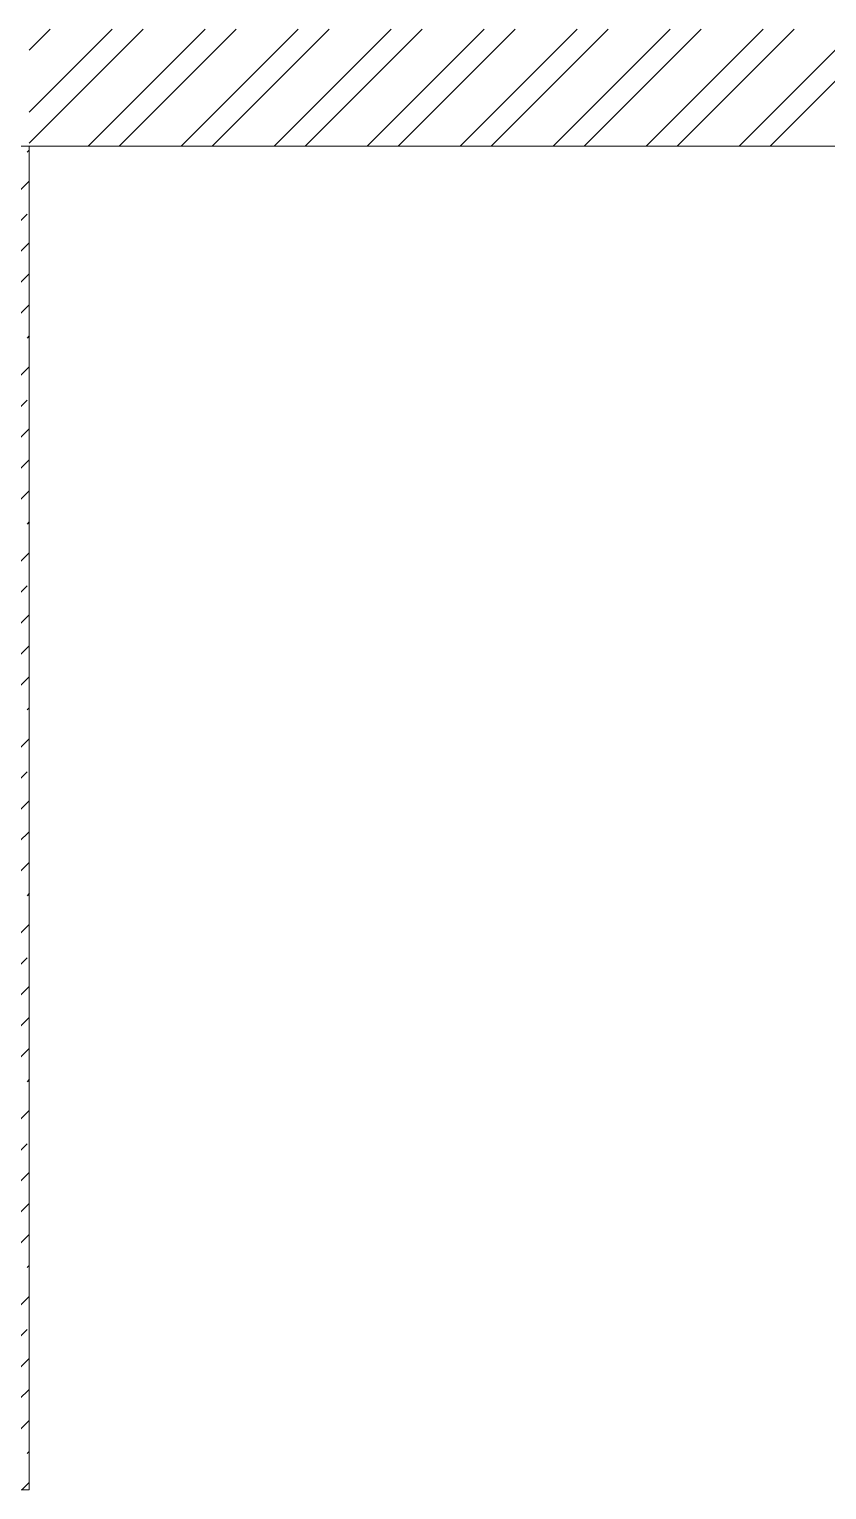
# Model space of a CAD drawing. Header units: millimetres. Extents: x 1255966 to 1543012, y 318612 to 465611.
# Drawn here: x 1411971 to 1413335, y 413789 to 416289 of the extents above; entities that cross this region are included whole.
import ezdxf

# ---------------------------------------------------------------- set-up
doc = ezdxf.new("R2010")
doc.units = ezdxf.units.MM
doc.header["$LTSCALE"] = 500
doc.header["$MEASUREMENT"] = 0
doc.layers.add('AHC-A-FURNITURE', color=2, linetype='Continuous')
doc.layers.add('Wall', color=2, linetype='Continuous', lineweight=15)

msp = doc.modelspace()

# ---------------------------------------------------------------- hatches: boundary and pattern name
at = {"layer": 'AHC-A-FURNITURE', "ltscale": 50, "true_color": 0x5b5b5b}
h = msp.add_hatch(dxfattribs=at)
h.set_pattern_fill('ANSI33', color=251, scale=300, angle=180)
h.set_pattern_definition([(225, (1650217.604, -169220.54), (53.033009, -53.033009), []), (225, (1650164.57, -169220.54), (53.033009, -53.033009), [37.5, -18.75])])
h.paths.add_polyline_path([(1410345.6, 413788.9), (1410940.6, 413788.9), (1410940.6, 413888.9), (1410345.6, 413888.9)])
h.paths.add_polyline_path([(1411740.6, 413788.9), (1411970.6, 413788.9), (1411970.6, 416088.9), (1411870.6, 416088.9), (1411870.6, 413888.9), (1411740.6, 413888.9)])

# ---------------------------------------------------------------- linework, layer by layer
at = {"layer": 'AHC-A-FURNITURE', "color": 251, "linetype": 'Continuous', "ltscale": 50, "true_color": 0x5b5b5b}
for p, q in [((1411970.6, 416147.1), (1412112.4, 416288.9)), ((1411970.6, 416253.2), (1412006.3, 416288.9)), ((1411970.6, 416094.1), (1412165.4, 416288.9)), ((1412071.5, 416088.9), (1412271.5, 416288.9)), ((1412124.5, 416088.9), (1412324.5, 416288.9)), ((1412230.6, 416088.9), (1412430.6, 416288.9)), ((1412283.6, 416088.9), (1412483.6, 416288.9)), ((1412389.7, 416088.9), (1412589.7, 416288.9)), ((1412442.7, 416088.9), (1412642.7, 416288.9)), ((1412548.8, 416088.9), (1412748.8, 416288.9)), ((1412601.8, 416088.9), (1412801.8, 416288.9)), ((1412707.9, 416088.9), (1412907.9, 416288.9)), ((1412760.9, 416088.9), (1412960.9, 416288.9)), ((1412867, 416088.9), (1413067, 416288.9)), ((1412920, 416088.9), (1413120, 416288.9)), ((1413026.1, 416088.9), (1413226.1, 416288.9)), ((1413079.1, 416088.9), (1413279.1, 416288.9)), ((1413185.2, 416088.9), (1413385.2, 416288.9)), ((1413238.2, 416088.9), (1413438.2, 416288.9))]:
    msp.add_line(p, q, dxfattribs=at)
at = {"layer": 'Wall'}
for p, q in [((1418761.3, 416088.9), (1410115.6, 416088.9)), ((1411970.6, 413788.9), (1411970.6, 416088.9)), ((1411970.6, 413788.9), (1411740.6, 413788.9))]:
    msp.add_line(p, q, dxfattribs=at)

doc.saveas('drawing.dxf')
